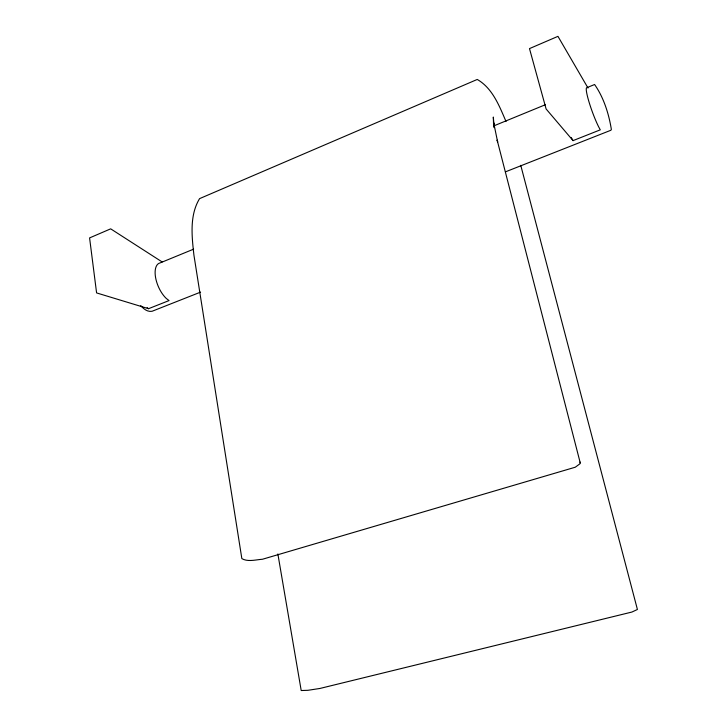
<?xml version="1.0" encoding="UTF-8"?>
<svg xmlns="http://www.w3.org/2000/svg" width="727" height="727" viewBox="0 0 727 727"><rect width="100%" height="100%" fill="white"/><g stroke="black" fill="none" stroke-linecap="round" stroke-linejoin="round"><path stroke-width="1.09" d="M493.578 125.044L493.315 117.047L494.224 127.634L493.878 123.699L497.668 142.11L497.15 140.111L580.237 462.89L579.846 463.853L575.284 467.216L262.492 559.245C255.84 559.699 247.907 562.153 241.846 558.618L193.909 254.995C191.846 236.429 189.393 215.419 199.571 198.635L477.248 79.452C492.652 88.312 499.331 106.033 506.019 121.491M493.651 125.099L493.878 122.963L493.56 124.753M193.6 249.161L160.004 262.956A21.056 10.042 66.7 0 0 155.578 277.514A21.056 10.042 66.7 0 0 166.247 298.424L169.046 300.578L148.544 308.693L96.591 292.917L89.585 237.911L110.677 228.841L162.13 261.938M493.86 125.871L545.305 104.752M588.016 88.04L557.954 36.35L529.492 48.6L546.113 108.977L573.049 140.62L600.284 129.842L598.603 126.743A24.264 3.008 70 0 1 588.897 101.562A24.264 3.008 70 0 1 586.943 87.649L594.595 84.505C603.692 97.491 608.835 113.794 611.362 129.424L610.88 130.26L505.401 171.872M200.579 292.127L152.061 311.274C147.517 312.147 143.51 308.902 140.765 305.631M147.118 307.639L148.544 308.693M571.277 137.585L573.049 140.62M520.759 165.338L637.415 609.48L631.917 612.043L319.916 688.46L307.921 690.305L301.205 690.532L277.868 553.965M580.019 462.045L580.237 462.89"/></g></svg>
